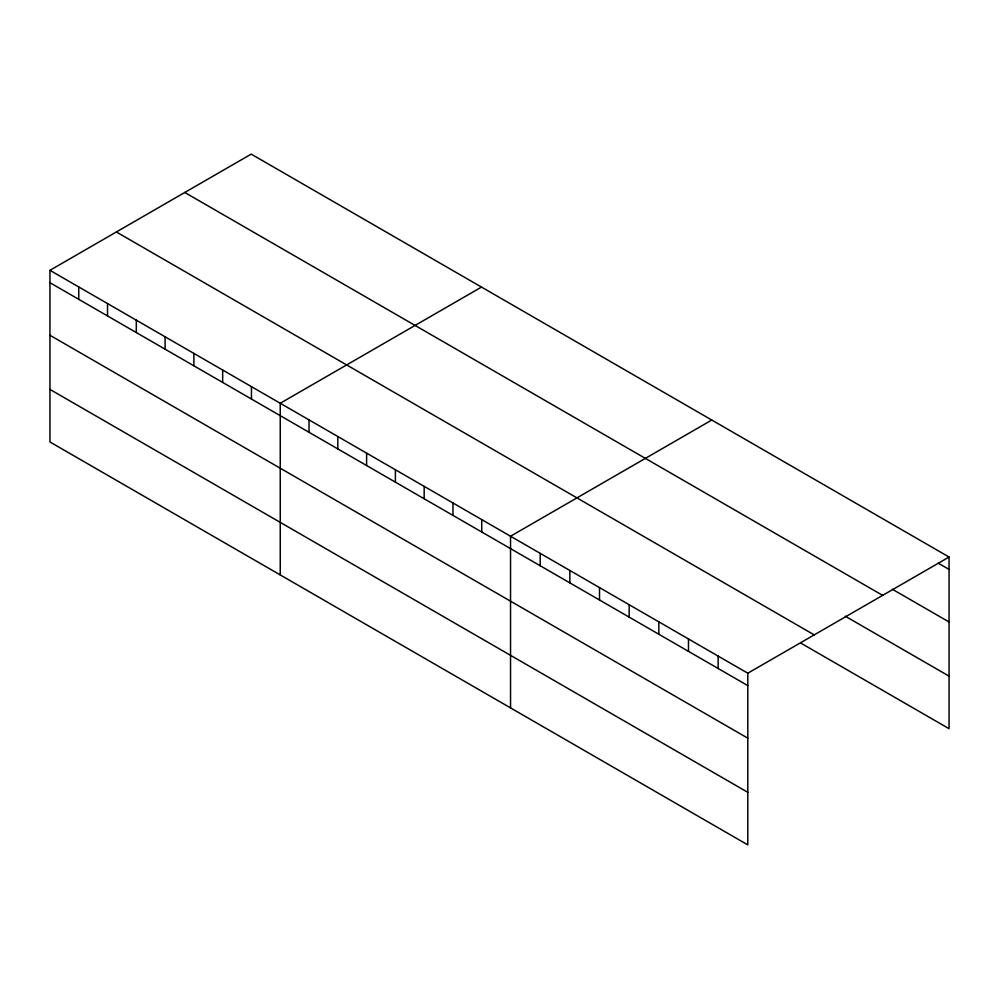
<?xml version="1.0" encoding="UTF-8"?>
<svg xmlns="http://www.w3.org/2000/svg" width="999" height="999" viewBox="0 0 999 999"><rect width="100%" height="100%" fill="white"/><g stroke="black" fill="none" stroke-linecap="round" stroke-linejoin="round"><path stroke-width="1.5" d="M747.801 738.161L747.801 673.214L49.95 270.317L49.95 441.97L747.801 844.879L747.801 738.161L49.95 335.264M800.761 643.069L949.05 728.683L949.05 557.03L251.199 154.121L49.95 270.317M481.481 287.088L280.244 403.271L280.244 574.924M711.775 420.042L510.539 536.226L510.539 707.891M747.801 673.214L949.05 557.03M938.261 563.199L949.05 569.418M892.432 589.285L949.05 621.977M184.778 192.47L882.641 595.367M845.241 616.196L949.05 676.123M116.359 231.968L814.21 634.877M49.95 282.705L747.801 685.614M49.95 389.41L747.801 792.319M718.144 656.093L718.144 668.481M688.486 638.973L688.486 651.36M658.828 621.84L658.828 634.24M629.17 604.72L629.17 617.12M599.512 587.599L599.512 599.987M569.855 570.479L569.855 582.867M540.197 553.359L540.197 565.746M481.743 519.605L481.743 532.005M452.959 502.984L452.959 515.384M424.175 486.376L424.175 498.763M395.392 469.755L395.392 482.142M366.608 453.134L366.608 465.522M337.812 436.513L337.812 448.901M309.028 419.892L309.028 432.28M251.461 386.65L251.461 399.038M222.665 370.03L222.665 382.417M193.881 353.409L193.881 365.809M165.097 336.788L165.097 349.188M136.314 320.167L136.314 332.567M107.517 303.546L107.517 315.946M78.734 286.938L78.734 299.325"/></g></svg>
